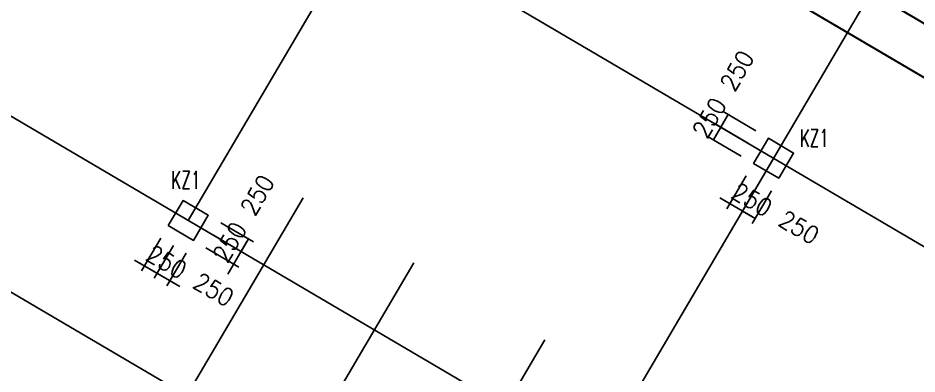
# Model space of a CAD drawing. Extents: x 387171 to 699106, y 11966 to 245688.
# Drawn here: x 619086 to 634481, y 123628 to 129729 of the extents above; entities that cross this region are included whole.
import ezdxf

# ---------------------------------------------------------------- set-up
doc = ezdxf.new("R2010")
doc.units = 0
doc.header["$LTSCALE"] = 100
doc.header["$MEASUREMENT"] = 0
for name, color, linetype in [('COLU', 7, 'Continuous'), ('DIM', 3, 'Continuous'), ('DOTE', 253, 'Continuous'), ('NUM', 7, 'Continuous')]:
    doc.layers.add(name, color=color, linetype=linetype)
doc.styles.get("Standard").update_dxf_attribs({"font": 'standard'})
doc.dimstyles.get("Standard").update_dxf_attribs({"dimtxt": 300, "dimasz": 100, "dimexe": 100, "dimexo": 250, "dimgap": 100, "dimtad": 0, "dimtoh": 1, "dimdec": 0, "dimdsep": 46, "dimcen": 0.09, "dimclrt": 7, "dimadec": 0, "dimazin": 0, "dimtfac": 1, "dimtdec": 4, "dimtofl": 0, "dimtmove": 0, "dimatfit": 3, "dimfxl": 1, "dimtolj": 1, "dimtzin": 0, "dimarcsym": 0})

# ---------------------------------------------------------------- blocks, each defined once
blk = doc.blocks.new('*D3160')
at = {"layer": 'DIM', "color": 0, "linetype": 'ByBlock', "lineweight": -2}
for p, q in [((631720, 127795), (631160, 128124)), ((631246, 128074), (631119, 127858)), ((631593, 127579), (631033, 127909))]:
    blk.add_line(p, q, dxfattribs=at)
for points in [[(631119, 127858), (631156, 127953), (631184, 127936)], [(631246, 128074), (631210, 127979), (631181, 127996)]]:
    blk.add_solid(points, dxfattribs=at)
at = {"layer": 'DIM', "color": 7, "linetype": 'Continuous', "lineweight": -2, "insert": (631399, 128826), "char_height": 300, "width": 566.67, "attachment_point": 5, "rotation": 59.5454}
blk.add_mtext('250', dxfattribs=at)
blk = doc.blocks.new('*D3359')
at = {"layer": 'DIM', "color": 0, "linetype": 'ByBlock', "lineweight": -2}
for p, q in [((631119, 127858), (630993, 127643)), ((631593, 127579), (631033, 127909)), ((631467, 127364), (630906, 127693))]:
    blk.add_line(p, q, dxfattribs=at)
for points in [[(631119, 127858), (631083, 127763), (631054, 127780)], [(630993, 127643), (631029, 127737), (631058, 127720)]]:
    blk.add_solid(points, dxfattribs=at)
at = {"layer": 'DIM', "color": 7, "linetype": 'Continuous', "lineweight": -2, "insert": (630924, 128019), "char_height": 300, "width": 566.67, "attachment_point": 5, "rotation": 59.5454}
blk.add_mtext('250', dxfattribs=at)
blk = doc.blocks.new('*D3102')
at = {"layer": 'DIM', "color": 0, "linetype": 'ByBlock', "lineweight": -2}
for p, q in [((631555, 127022), (631226, 126461)), ((631771, 126895), (631441, 126335)), ((631104, 126649), (631665, 126319))]:
    blk.add_line(p, q, dxfattribs=at)
for points in [[(631277, 126547), (631182, 126584), (631199, 126612)], [(631492, 126421), (631587, 126384), (631570, 126356)]]:
    blk.add_solid(points, dxfattribs=at)
at = {"layer": 'DIM', "color": 7, "linetype": 'Continuous', "lineweight": -2, "insert": (631654, 126616), "char_height": 300, "width": 566.67, "attachment_point": 5, "rotation": 329.5454}
blk.add_mtext('250', dxfattribs=at)
blk = doc.blocks.new('*D3890')
at = {"layer": 'DIM', "color": 0, "linetype": 'ByBlock', "lineweight": -2}
for p, q in [((631771, 126895), (631441, 126335)), ((631986, 126768), (631657, 126208)), ((631492, 126421), (631708, 126294))]:
    blk.add_line(p, q, dxfattribs=at)
for points in [[(631492, 126421), (631587, 126384), (631570, 126356)], [(631708, 126294), (631613, 126330), (631630, 126359)]]:
    blk.add_solid(points, dxfattribs=at)
at = {"layer": 'DIM', "color": 7, "linetype": 'Continuous', "lineweight": -2, "insert": (632461, 126141), "char_height": 300, "width": 566.67, "attachment_point": 5, "rotation": 329.5454}
blk.add_mtext('250', dxfattribs=at)
blk = doc.blocks.new('*D4375')
at = {"layer": 'DIM', "color": 0, "linetype": 'ByBlock', "lineweight": -2}
for p, q in [((621532, 125955), (621202, 125395)), ((621747, 125828), (621418, 125268)), ((621081, 125582), (621641, 125253))]:
    blk.add_line(p, q, dxfattribs=at)
for points in [[(621253, 125481), (621158, 125517), (621175, 125546)], [(621469, 125354), (621563, 125318), (621546, 125289)]]:
    blk.add_solid(points, dxfattribs=at)
at = {"layer": 'DIM', "color": 7, "linetype": 'Continuous', "lineweight": -2, "insert": (621630, 125549), "char_height": 300, "width": 566.67, "attachment_point": 5, "rotation": 329.5454}
blk.add_mtext('250', dxfattribs=at)
blk = doc.blocks.new('*D3999')
at = {"layer": 'DIM', "color": 0, "linetype": 'ByBlock', "lineweight": -2}
for p, q in [((621747, 125828), (621418, 125268)), ((621963, 125701), (621633, 125141)), ((621296, 125455), (621857, 125126))]:
    blk.add_line(p, q, dxfattribs=at)
for points in [[(621469, 125354), (621374, 125390), (621391, 125419)], [(621684, 125227), (621779, 125191), (621762, 125162)]]:
    blk.add_solid(points, dxfattribs=at)
at = {"layer": 'DIM', "color": 7, "linetype": 'Continuous', "lineweight": -2, "insert": (622437, 125075), "char_height": 300, "width": 566.67, "attachment_point": 5, "rotation": 329.5454}
blk.add_mtext('250', dxfattribs=at)
blk = doc.blocks.new('*D257')
at = {"layer": 'DIM', "color": 0, "linetype": 'ByBlock', "lineweight": -2}
for p, q in [((622432, 126006), (622992, 125676)), ((622305, 125790), (622865, 125461)), ((622678, 125339), (623007, 125899))]:
    blk.add_line(p, q, dxfattribs=at)
for points in [[(622906, 125727), (622942, 125822), (622971, 125805)], [(622779, 125512), (622743, 125417), (622714, 125434)]]:
    blk.add_solid(points, dxfattribs=at)
at = {"layer": 'DIM', "color": 7, "linetype": 'Continuous', "lineweight": -2, "insert": (622711, 125888), "char_height": 300, "width": 566.67, "attachment_point": 5, "rotation": 59.5454}
blk.add_mtext('250', dxfattribs=at)
blk = doc.blocks.new('*D433')
at = {"layer": 'DIM', "color": 0, "linetype": 'ByBlock', "lineweight": -2}
for p, q in [((622559, 126221), (623119, 125892)), ((622432, 126006), (622992, 125676)), ((622906, 125727), (623033, 125943))]:
    blk.add_line(p, q, dxfattribs=at)
for points in [[(623033, 125943), (622996, 125848), (622968, 125865)], [(622906, 125727), (622942, 125822), (622971, 125805)]]:
    blk.add_solid(points, dxfattribs=at)
at = {"layer": 'DIM', "color": 7, "linetype": 'Continuous', "lineweight": -2, "insert": (623185, 126695), "char_height": 300, "width": 566.67, "attachment_point": 5, "rotation": 59.5454}
blk.add_mtext('250', dxfattribs=at)
blk = doc.blocks.new('后浇带现场')
at = {"color": 6, "lineweight": 30}
for points in [[(821257, 720830), (821257, 688843), (805860, 662656), (825600, 651049), (814026, 631365), (812236, 611185), (845904, 608199)], [(822057, 720830), (822057, 688625), (806955, 662940), (826695, 651333), (814807, 631115), (813104, 611911), (845975, 608996)]]:
    blk.add_lwpolyline(points, dxfattribs=at)

msp = doc.modelspace()

# ---------------------------------------------------------------- linework, layer by layer
at = {"layer": 'COLU'}
for points in [[(631682.1, 127237.1), (632113.2, 126983.7), (632366.6, 127414.7), (631935.6, 127668.1)], [(621658.6, 126170.4), (622089.6, 125917), (622343, 126348), (621912, 126601.4)]]:
    msp.add_lwpolyline(points, close=True, dxfattribs=at)
at = {"layer": 'DOTE'}
for p, q in [((622000.8, 126259.2), (642528.4, 161171.5)), ((628983.2, 122153.7), (646343.1, 151678.2)), ((587628.3, 143453.4), (636841.8, 114516.9)), ((645989.3, 119114.8), (611077, 139642.5)), ((647775.5, 111104.2), (601053.4, 138575.8)), ((623969.1, 126647.4), (618326.6, 117051)), ((625865.6, 125532.3), (621439.6, 118004.8)), ((628106.8, 124214.5), (623680.8, 116687))]:
    msp.add_line(p, q, dxfattribs=at)

# ---------------------------------------------------------------- block references
at = {"color": 3, "lineweight": 30}
msp.add_blockref('后浇带现场', (-182998.7, -527042.1), dxfattribs=at)

# ---------------------------------------------------------------- texts
at = {"layer": 'NUM', "color": 200, "width": 0.7}
for p in [(632472.7, 127520.7), (621711.4, 126802.7)]:
    msp.add_text('KZ1', height=300, dxfattribs=at).set_placement(p)

# ---------------------------------------------------------------- dimensions: what is measured, and where the dimension line sits
at = {"layer": 'DIM', "color": 200}
for p1, p2, picture, middle in [((631935.6, 127668.1), (631808.9, 127452.6), '*D3160', (631141, 128388.3)), ((631808.9, 127452.6), (631682.1, 127237.1), '*D3359', (630666.5, 127581.3)), ((631682.1, 127237.1), (631897.7, 127110.4), '*D3102', (631215.4, 126873.5)), ((622216.3, 126132.5), (622343, 126348), '*D433', (622927.7, 126257.2)), ((631897.7, 127110.4), (632113.2, 126983.7), '*D3890', (632022.4, 126399)), ((621658.6, 126170.4), (621874.1, 126043.7), '*D4375', (621191.8, 125806.8)), ((622089.6, 125917), (622216.3, 126132.5), '*D257', (622453.2, 125450.2)), ((621874.1, 126043.7), (622089.6, 125917), '*D3999', (621998.8, 125332.4))]:
    dim = msp.add_aligned_dim(p1=p1, p2=p2, distance=-800, dimstyle='Standard', dxfattribs=at)
    dim.commit()
    dim.dimension.update_dxf_attribs({"geometry": picture, "text_midpoint": middle})

doc.saveas('drawing.dxf')
